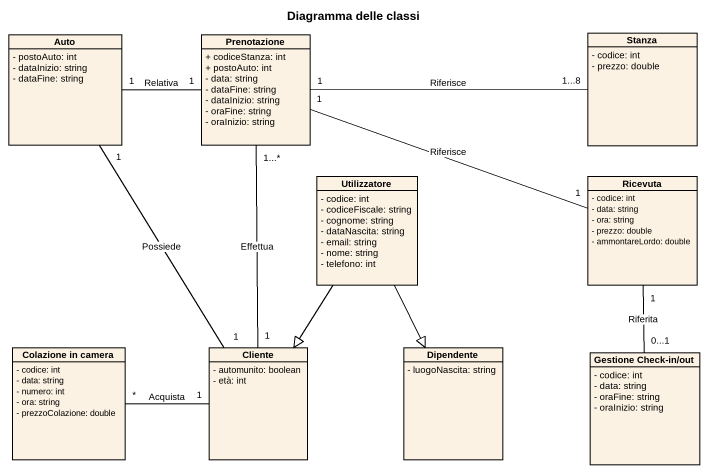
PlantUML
@startuml
title Diagramma delle classi
hide circle
hide empty members
skinparam classAttributeIconSize 0
class Auto {
  - postoAuto: int
  - dataInizio: string
  - dataFine: string
}
class Prenotazione {
  + codiceStanza: int
  + postoAuto: int
  - data: string
  - dataFine: string
  - dataInizio: string
  - oraFine: string
  - oraInizio: string
}
class Stanza {
  - codice: int
  - prezzo: double
}
class Utilizzatore {
  - codice: int
  - codiceFiscale: string
  - cognome: string
  - dataNascita: string
  - email: string
  - nome: string
  - telefono: int
}
class Ricevuta {
  - codice: int
  - data: string
  - ora: string
  - prezzo: double
  - ammontareLordo: double
}
class "Colazione in camera" as Colazione_in_camera {
  - codice: int
  - data: string
  - numero: int
  - ora: string
  - prezzoColazione: double
}
class Cliente {
  - automunito: boolean
  - età: int
}
class Dipendente {
  - luogoNascita: string
}
class "Gestione Check-in/out" as Gestione_Check_in_out {
  - codice: int
  - data: string
  - oraFine: string
  - oraInizio: string
}
Auto "1" -right- "1" Prenotazione : Relativa
Prenotazione "1" -right- "1...8" Stanza : Riferisce
Prenotazione "1" -right- "1" Ricevuta : Riferisce
Utilizzatore --|> Cliente
Utilizzatore --|> Dipendente
Ricevuta "1" -- "0...1" Gestione_Check_in_out : Riferita
Cliente "1" -up- "1" Auto : Possiede
Cliente "1" -up- "1...*" Prenotazione : Effettua
Cliente "1" -left- "*" Colazione_in_camera : Acquista
@enduml
